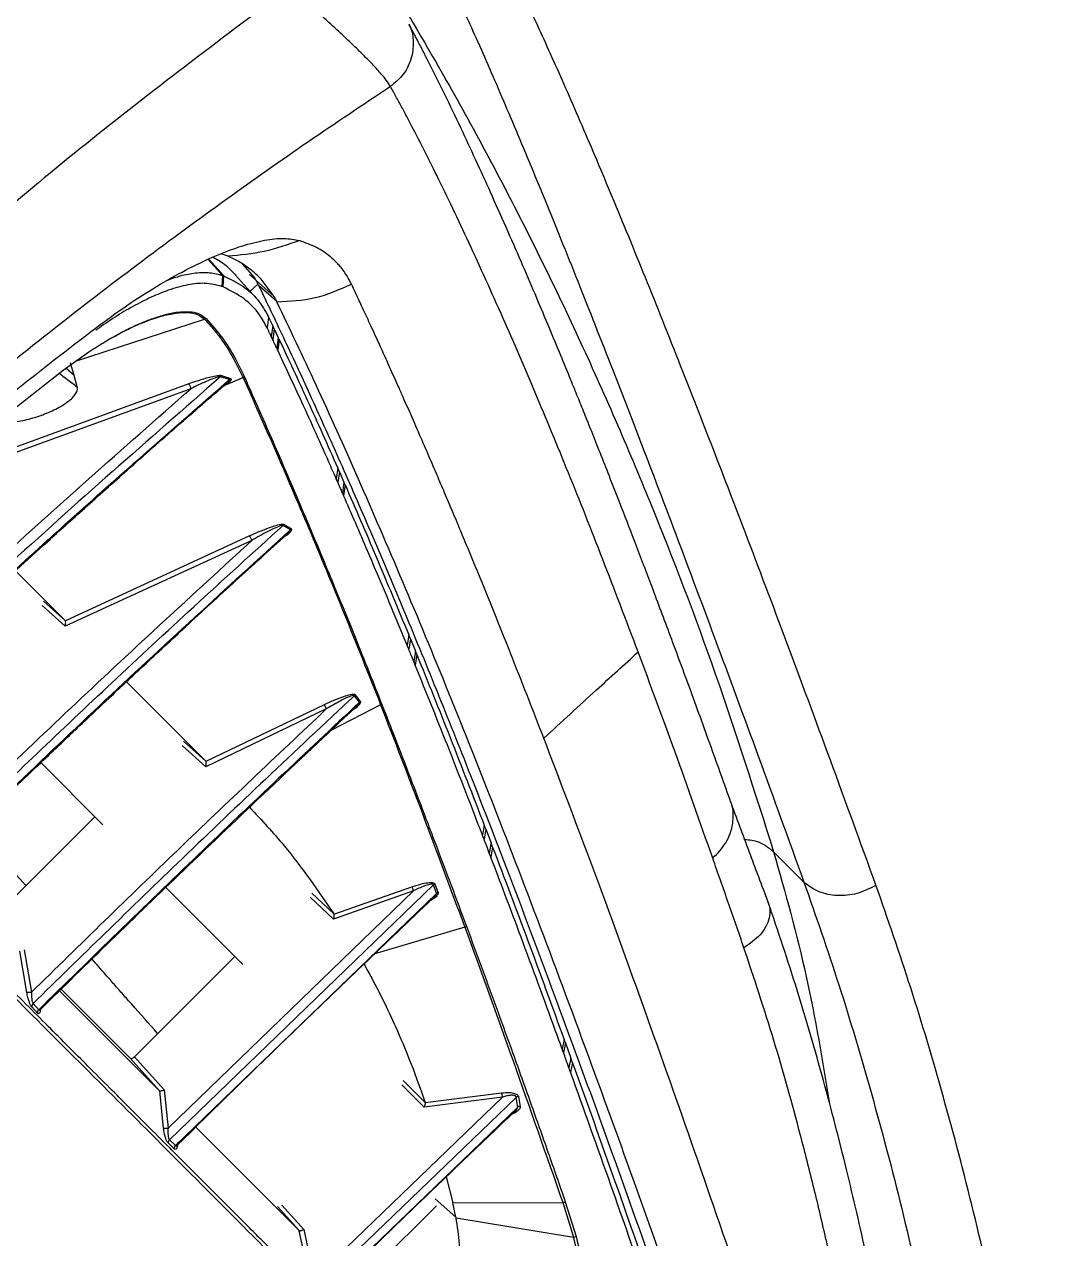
# Model space of a CAD drawing. Extents: x 400 to 501, y 484 to 634.
# Drawn here: x 417.06 to 422.01, y 580.52 to 586.38 of the extents above; entities that cross this region are included whole.
import ezdxf

# ---------------------------------------------------------------- set-up
doc = ezdxf.new("R2010")
doc.units = 0
doc.header["$MEASUREMENT"] = 0
doc.layers.add('DIM', color=3, linetype='Continuous')
doc.layers.add('GEOMETRY', color=3, linetype='Continuous', lineweight=25)

# ---------------------------------------------------------------- blocks, each defined once
blk = doc.blocks.new('2026 GRANDEE')
at = {"layer": 'GEOMETRY', "ltscale": 16}
for p, q in [((-32.4816, -11.5963), (-32.4126, -11.6739)), ((-32.406, -11.6764), (-32.4784, -11.5948)), ((-32.4001, -11.5757), (-32.4208, -11.5698)), ((-32.3157, -11.6192), (-32.2569, -11.6877)), ((-32.4126, -11.6739), (-32.4158, -11.7268)), ((-32.406, -11.6764), (-32.4126, -11.6739)), ((-32.4094, -11.7294), (-32.406, -11.6764)), ((-32.2484, -11.7854), (-32.349, -11.6718)), ((-32.1638, -11.7747), (-32.2829, -11.6691)), ((-32.2569, -11.6877), (-32.2412, -11.7159)), ((-32.1637, -11.7747), (-32.2255, -11.692)), ((-32.4094, -11.7294), (-32.4158, -11.7268)), ((-32.2412, -11.7159), (-32.2797, -11.75)), ((-32.2412, -11.7159), (-32.238, -11.7224)), ((-32.1505, -11.7999), (-32.2381, -11.7223)), ((-33.1209, -12.0876), (-32.4991, -11.885)), ((-32.1901, -11.8744), (-32.1972, -11.9264)), ((-32.1901, -11.8744), (-32.1702, -11.9162)), ((-32.1702, -11.9162), (-32.1773, -11.9683)), ((-32.1627, -11.932), (-32.1702, -11.9162)), ((-32.1627, -11.932), (-32.1698, -11.984)), ((-32.1627, -11.932), (-32.1434, -11.9729)), ((-32.1434, -11.9729), (-32.1505, -12.0249)), ((-32.1389, -11.9825), (-32.146, -12.0346)), ((-32.1389, -11.9825), (-32.1434, -11.9729)), ((-33.1812, -12.1305), (-33.0574, -12.0424)), ((-33.1282, -12.1569), (-33.1683, -12.1213)), ((-33.1282, -12.1569), (-33.1447, -12.0953)), ((-33.4987, -12.3798), (-33.1812, -12.1305)), ((-33.1125, -12.2114), (-33.1282, -12.1569)), ((-32.3784, -12.1763), (-32.4219, -12.1621)), ((-32.3729, -12.172), (-32.4163, -12.1578)), ((-32.4017, -12.2026), (-32.3128, -12.1667)), ((-32.5648, -12.22), (-33.8477, -12.687)), ((-32.5755, -12.1971), (-33.8263, -12.6534)), ((-32.3945, -12.1963), (-32.3753, -12.1837)), ((-31.8564, -12.6032), (-31.8638, -12.6546)), ((-31.8488, -12.6204), (-31.8564, -12.6032)), ((-31.8488, -12.6204), (-31.8562, -12.6718)), ((-31.8488, -12.6204), (-31.8267, -12.6706)), ((-31.8267, -12.6706), (-31.8341, -12.7219)), ((-31.821, -12.6836), (-31.8284, -12.7349)), ((-31.821, -12.6836), (-31.8267, -12.6706)), ((-32.1156, -12.8761), (-32.1203, -12.8798)), ((-32.0847, -12.9008), (-32.1203, -12.8798)), ((-32.0801, -12.8972), (-32.1156, -12.8761)), ((-32.2822, -12.9304), (-33.1699, -13.3392)), ((-32.2708, -12.9516), (-33.1703, -13.3651)), ((-33.1707, -13.3379), (-33.4103, -13.0981)), ((-33.1703, -13.3651), (-33.2818, -13.2652)), ((-33.1707, -13.3379), (-33.275, -13.2445)), ((-33.1707, -13.3379), (-33.1699, -13.3392)), ((-31.5141, -13.4074), (-31.5219, -13.4578)), ((-31.5063, -13.4265), (-31.5141, -13.4074)), ((-31.5063, -13.4265), (-31.5141, -13.4768)), ((-31.5063, -13.4265), (-31.4822, -13.4853)), ((-31.4822, -13.4853), (-31.49, -13.5355)), ((-31.4753, -13.5024), (-31.4831, -13.5526)), ((-31.4753, -13.5024), (-31.4822, -13.4853)), ((-32.4933, -14.0162), (-32.8756, -13.6334)), ((-31.7715, -13.6972), (-31.7765, -13.7006)), ((-31.7515, -13.7318), (-31.7765, -13.7006)), ((-31.7465, -13.7285), (-31.7715, -13.6972)), ((-31.9225, -13.7447), (-32.4923, -14.0178)), ((-31.6499, -13.7443), (-31.8871, -13.8669)), ((-31.9118, -13.7647), (-32.4931, -14.0432)), ((-32.4933, -14.0162), (-32.6001, -13.9202)), ((-32.4931, -14.0432), (-32.6068, -13.9409)), ((-32.9888, -14.323), (-33.2886, -14.0232)), ((-32.4933, -14.0162), (-32.4923, -14.0178)), ((-33.5111, -14.7674), (-33.0277, -14.2841)), ((-33.6151, -14.3365), (-33.36, -14.6162)), ((-31.1502, -14.325), (-31.1586, -14.3738)), ((-31.1429, -14.3441), (-31.1513, -14.3928)), ((-31.1429, -14.3441), (-31.1502, -14.325)), ((-31.1429, -14.3441), (-31.1173, -14.411)), ((-31.1173, -14.411), (-31.1258, -14.4596)), ((-31.1097, -14.431), (-31.1182, -14.4795)), ((-31.1097, -14.431), (-31.1173, -14.411)), ((-29.7548, -14.4531), (-29.6085, -14.5994)), ((-32.3141, -14.9977), (-32.6859, -14.6259)), ((-32.6746, -15.7869), (-31.4912, -14.6422)), ((-31.3953, -14.6129), (-32.6683, -15.8423)), ((-31.4912, -14.6422), (-31.8777, -14.7787)), ((-31.8753, -14.7547), (-31.4994, -14.6224)), ((-31.3807, -14.6544), (-31.3953, -14.6129)), ((-31.3879, -14.6093), (-31.3732, -14.6507)), ((-31.3807, -14.6544), (-32.6395, -15.8704)), ((-31.8777, -14.7787), (-31.9893, -14.6728)), ((-31.8759, -14.7533), (-31.9819, -14.6527)), ((-31.8759, -14.7533), (-31.8753, -14.7547)), ((-31.2443, -14.8163), (-31.6777, -14.9455)), ((-33.356, -15.1316), (-33.3893, -14.9323)), ((-33.3681, -14.9263), (-33.3339, -15.131)), ((-32.8372, -15.4421), (-32.3534, -14.9584)), ((-32.7163, -15.6061), (-33.198, -15.124)), ((-33.1901, -15.1163), (-32.858, -15.4488)), ((-33.3321, -15.2017), (-33.3356, -15.1969)), ((-33.3051, -15.2314), (-33.3321, -15.2017)), ((-33.3256, -15.1853), (-33.2986, -15.2151)), ((-30.7649, -15.3587), (-30.7743, -15.4053)), ((-30.7589, -15.3753), (-30.7683, -15.4219)), ((-30.7589, -15.3753), (-30.7649, -15.3587)), ((-30.7589, -15.3753), (-30.7321, -15.4491)), ((-32.858, -15.4488), (-32.7163, -15.6061)), ((-32.8372, -15.4421), (-32.694, -15.6011)), ((-30.7321, -15.4491), (-30.7416, -15.4956)), ((-30.7244, -15.4706), (-30.7321, -15.4491)), ((-30.7244, -15.4706), (-30.7339, -15.517)), ((-31.4396, -15.6855), (-31.5472, -15.5778)), ((-31.4352, -15.6631), (-31.5411, -15.557)), ((-32.7153, -15.6068), (-32.7163, -15.6061)), ((-32.6965, -15.7867), (-32.7153, -15.6068)), ((-32.694, -15.6011), (-32.6746, -15.7869)), ((-31.9697, -16.5117), (-31.062, -15.6368)), ((-30.9963, -15.6378), (-31.9565, -16.5623)), ((-31.062, -15.6368), (-31.4396, -15.6855)), ((-31.4352, -15.6631), (-31.0663, -15.6163)), ((-30.9885, -15.6852), (-30.9963, -15.6378)), ((-30.9846, -15.634), (-30.9766, -15.6814)), ((-31.9262, -16.5886), (-30.9885, -15.6852)), ((-31.0045, -15.7062), (-30.9968, -15.6996)), ((-32.0429, -16.2806), (-32.5413, -15.7814)), ((-32.6459, -15.8859), (-32.6748, -15.8577)), ((-32.6683, -15.8423), (-32.6395, -15.8704)), ((-31.3336, -16.0218), (-31.3018, -16.1458)), ((-32.1475, -16.1642), (-32.0429, -16.2806)), ((-32.1267, -16.1574), (-32.0209, -16.2751)), ((-31.7678, -16.5444), (-31.3802, -16.1605)), ((-31.3863, -16.1275), (-31.2868, -16.2163)), ((-31.3018, -16.1458), (-30.7718, -16.1453)), ((-31.2868, -16.2163), (-31.3018, -16.1458)), ((-30.7718, -16.1453), (-30.7205, -16.3124)), ((-30.7593, -16.1411), (-30.7077, -16.3085)), ((-31.2864, -16.2185), (-31.2868, -16.2163)), ((-31.2864, -16.2185), (-30.7205, -16.3124)), ((-32.0421, -16.2812), (-32.0429, -16.2806)), ((-31.9917, -16.5132), (-32.0421, -16.2812)), ((-32.0209, -16.2751), (-31.9697, -16.5117))]:
    blk.add_line(p, q, dxfattribs=at)
for centre, radius, start, end in [((-32.5049, -11.8653), 0.0205, 286.41729, 309.54786), ((-33.0597, -12.0423), 0.00233, 264.05581, 359.22211), ((-32.4073, -12.175), 0.0194, 117.44361, 138.53475), ((-32.3639, -12.1893), 0.0195, 117.64051, 138.3526), ((-32.3193, -12.1467), 0.0211, 287.9281, 307.67808), ((-31.6581, -13.7236), 0.0223, 291.71146, 307.69133), ((-31.3815, -14.6312), 0.0229, 106.06624, 126.78808), ((-31.3671, -14.6727), 0.0229, 105.54599, 126.64031), ((-31.25, -14.7938), 0.0232, 284.21217, 306.53701), ((-33.3117, -15.2004), 0.0205, 132.73798, 183.71787), ((-33.2847, -15.2301), 0.0205, 132.77528, 183.40716), ((-31.1371, -15.6418), 0.0752, 3.82432, 19.81055), ((-30.9836, -15.6572), 0.0232, 92.65253, 123.36932), ((-30.9758, -15.7047), 0.0233, 92.20498, 123.33074), ((-32.6538, -15.8574), 0.021, 133.90925, 180.75663), ((-32.6249, -15.8856), 0.021, 133.95208, 180.8694), ((-30.7731, -16.1209), 0.0245, 273.08432, 304.39107), ((-30.721, -16.2874), 0.0249, 271.28178, 302.36773)]:
    blk.add_arc(centre, radius, start, end, dxfattribs=at)
for points, knots in [([(-32.4196, -9.059), (-32.2573, -9.2852), (-31.9328, -9.7374), (-31.4872, -10.4533), (-31.0723, -11.1962), (-30.6911, -11.9679), (-30.3438, -12.768), (-30.0277, -13.5936), (-29.8458, -14.1666), (-29.7548, -14.4531)], [0, 0, 0, 0, 0.142857, 0.285714, 0.428571, 0.571429, 0.714286, 0.857143, 1, 1, 1, 1]), ([(-32.0826, -10.2807), (-32.4042, -10.5222), (-33.044, -11.0026), (-33.956, -11.7803), (-34.8417, -12.5767), (-35.7009, -13.3979), (-36.5348, -14.2323), (-37.3474, -15.0774), (-38.1302, -15.9429), (-38.8881, -16.8398), (-39.3585, -17.4672), (-39.595, -17.7827)], [0, 0, 0, 0, 0.113392, 0.225638, 0.337341, 0.448782, 0.560233, 0.669481, 0.778832, 0.888788, 1, 1, 1, 1]), ([(-31.6026, -10.7629), (-31.6084, -10.7532), (-31.6201, -10.7336), (-31.6544, -10.6926), (-31.7002, -10.6434), (-31.7572, -10.5866), (-31.8236, -10.5231), (-31.8899, -10.4618), (-31.9515, -10.4052), (-32.015, -10.3504), (-32.0577, -10.3063), (-32.0826, -10.2807)], [0, 0, 0, 0, 0.116644, 0.237293, 0.357909, 0.478915, 0.600799, 0.723385, 0.804959, 0.8864, 1, 1, 1, 1]), ([(-31.3163, -10.2517), (-31.2773, -10.336), (-31.1993, -10.5046), (-31.0682, -10.8051), (-30.9263, -11.1417), (-30.7725, -11.5181), (-30.6069, -11.9339), (-30.4295, -12.3891), (-30.2408, -12.8833), (-30.0408, -13.4167), (-29.8308, -13.9854), (-29.6826, -14.3946), (-29.6085, -14.5994)], [0, 0, 0, 0, 0.099743, 0.199501, 0.29929, 0.399122, 0.499015, 0.598986, 0.699055, 0.799237, 0.899545, 1, 1, 1, 1]), ([(-29.2614, -14.6149), (-29.3353, -14.4113), (-29.4829, -14.0045), (-29.6925, -13.4394), (-29.8924, -12.9094), (-30.0814, -12.4184), (-30.2593, -11.9661), (-30.4257, -11.5531), (-30.5807, -11.1789), (-30.7238, -10.8444), (-30.8563, -10.5454), (-30.9353, -10.3776), (-30.9748, -10.2936)], [0, 0, 0, 0, 0.100467, 0.200771, 0.300939, 0.400986, 0.500935, 0.600809, 0.700633, 0.800426, 0.900208, 1, 1, 1, 1]), ([(-31.5133, -10.4626), (-31.5128, -10.4634), (-31.4987, -10.4857), (-31.4905, -10.5406), (-31.4963, -10.6233), (-31.534, -10.7051), (-31.5804, -10.7442), (-31.6026, -10.7629)], [0, 0, 0, 0, 0.008466, 0.237902, 0.475653, 0.749344, 1, 1, 1, 1]), ([(-29.9607, -14.2154), (-29.9921, -14.1273), (-30.0598, -13.9376), (-30.1589, -13.6655), (-30.2562, -13.4022), (-30.3443, -13.1674), (-30.4238, -12.959), (-30.4904, -12.7867), (-30.5455, -12.6456), (-30.5905, -12.5315), (-30.6306, -12.4306), (-30.6663, -12.3418), (-30.6997, -12.2589), (-30.7377, -12.1655), (-30.7836, -12.0537), (-30.8386, -11.9214), (-30.8995, -11.7768), (-30.9659, -11.6216), (-31.0374, -11.4574), (-31.1101, -11.2939), (-31.1832, -11.1331), (-31.2561, -10.9765), (-31.322, -10.8386), (-31.3808, -10.7188), (-31.4185, -10.6441), (-31.4432, -10.5958), (-31.4548, -10.5731), (-31.4665, -10.5506), (-31.4782, -10.5281), (-31.49, -10.5055), (-31.5015, -10.4838), (-31.5091, -10.4695), (-31.5127, -10.4628)], [0, 0, 0, 0, 0.051252, 0.110309, 0.165026, 0.215393, 0.261409, 0.303079, 0.332771, 0.35978, 0.384104, 0.405745, 0.425043, 0.445925, 0.476417, 0.511289, 0.550545, 0.594186, 0.642217, 0.694635, 0.744391, 0.797544, 0.854095, 0.893283, 0.933951, 0.943286, 0.952689, 0.962136, 0.971614, 0.981251, 0.991199, 1, 1, 1, 1]), ([(-31.6026, -10.7629), (-31.7346, -10.851), (-32.0014, -11.0291), (-32.3994, -11.3097), (-32.8003, -11.6038), (-33.2029, -11.9123), (-33.5956, -12.2261), (-34.0451, -12.6002), (-34.5554, -13.0457), (-35.1391, -13.5846), (-35.6554, -14.0878), (-36.0964, -14.5358), (-36.4532, -14.9108), (-36.7926, -15.2802), (-37.1149, -15.6435), (-37.4296, -16.0113), (-37.8042, -16.466), (-38.23, -17.0115), (-38.6902, -17.6387), (-38.9753, -18.0617), (-39.1157, -18.2701)], [0, 0, 0, 0, 0.044709, 0.090349, 0.13691, 0.184379, 0.232745, 0.277954, 0.348418, 0.422679, 0.500679, 0.550525, 0.598903, 0.645795, 0.691185, 0.735062, 0.781563, 0.856423, 0.929252, 1, 1, 1, 1]), ([(-30.4079, -13.4896), (-30.4651, -13.3388), (-30.5795, -13.0373), (-30.7451, -12.6215), (-30.9057, -12.2335), (-31.0662, -11.8621), (-31.2249, -11.5115), (-31.3734, -11.2), (-31.4697, -11.01), (-31.5207, -10.9131), (-31.5347, -10.8869), (-31.5486, -10.861), (-31.5624, -10.8356), (-31.5762, -10.8103), (-31.5895, -10.786), (-31.5984, -10.7703), (-31.6026, -10.7629)], [0, 0, 0, 0, 0.125105, 0.25021, 0.375318, 0.500431, 0.64056, 0.780705, 0.904085, 0.917936, 0.931792, 0.945628, 0.959395, 0.973185, 0.98731, 1, 1, 1, 1]), ([(-33.0015, -11.9104), (-32.9533, -11.8753), (-32.857, -11.8053), (-32.7122, -11.7143), (-32.5718, -11.6366), (-32.4388, -11.5743), (-32.3162, -11.5287), (-32.2071, -11.5013), (-32.1124, -11.4913), (-32.0652, -11.5009), (-32.0414, -11.5057)], [0, 0, 0, 0, 0.12428, 0.248247, 0.372115, 0.496165, 0.620695, 0.746003, 0.872376, 1, 1, 1, 1]), ([(-32.0414, -11.5057), (-32.0977, -11.5255), (-32.2104, -11.565), (-32.3275, -11.5757), (-32.3861, -11.581)], [0, 0, 0, 0, 0.500008, 1, 1, 1, 1]), ([(-31.7909, -11.7154), (-31.7925, -11.7122), (-31.7971, -11.7026), (-31.807, -11.6843), (-31.8218, -11.6606), (-31.839, -11.6375), (-31.8563, -11.6175), (-31.873, -11.6007), (-31.905, -11.5722), (-31.957, -11.5363), (-32.0133, -11.5159), (-32.0414, -11.5057)], [0, 0, 0, 0, 0.030926, 0.093595, 0.184896, 0.282111, 0.356171, 0.428758, 0.499868, 0.750107, 1, 1, 1, 1]), ([(-32.458, -11.5853), (-32.446, -11.5915), (-32.4035, -11.6137), (-32.3715, -11.6481), (-32.3486, -11.6728)], [0, 0, 0, 0, 0.282107, 1, 1, 1, 1]), ([(-32.3861, -11.581), (-32.3887, -11.58), (-32.3933, -11.5781), (-32.398, -11.5764), (-32.4001, -11.5757)], [0, 0, 0, 0, 0.560001, 1, 1, 1, 1]), ([(-32.2255, -11.692), (-32.243, -11.6751), (-32.2762, -11.6433), (-32.3311, -11.6067), (-32.3686, -11.5892), (-32.3861, -11.581)], [0, 0, 0, 0, 0.375796, 0.7094471, 1, 1, 1, 1]), ([(-32.4158, -11.7268), (-32.4419, -11.7198), (-32.487, -11.7076), (-32.5768, -11.7166), (-32.664, -11.7401), (-32.7552, -11.7771), (-32.8418, -11.8209), (-32.9301, -11.8731), (-32.9879, -11.9133), (-33.0168, -11.9334)], [0, 0, 0, 0, 0.218059, 0.37723, 0.536119, 0.657613, 0.779021, 0.889521, 1, 1, 1, 1]), ([(-32.6702, -11.6929), (-32.6522, -11.6868), (-32.605, -11.6707), (-32.5387, -11.6598), (-32.4687, -11.6578), (-32.4319, -11.6684), (-32.4126, -11.6739)], [0, 0, 0, 0, 0.158589, 0.415207, 0.694782, 1, 1, 1, 1]), ([(-32.406, -11.6764), (-32.3743, -11.6917), (-32.3116, -11.7219), (-32.2393, -11.788), (-32.2064, -11.8458), (-32.19, -11.8744)], [0, 0, 0, 0, 0.341507, 0.674545, 1, 1, 1, 1]), ([(-32.1971, -11.9264), (-32.2087, -11.905), (-32.2384, -11.8502), (-32.3059, -11.7808), (-32.3748, -11.7466), (-32.4094, -11.7294)], [0, 0, 0, 0, 0.242733, 0.619617, 1, 1, 1, 1]), ([(-32.238, -11.7223), (-32.1987, -11.8044), (-32.1188, -11.9709), (-31.9904, -12.2486), (-31.8535, -12.553), (-31.7076, -12.8872), (-31.5531, -13.2518), (-31.3925, -13.6422), (-31.2084, -14.1029), (-31.0018, -14.6368), (-30.7711, -15.2526), (-30.5384, -15.8906), (-30.3794, -16.3397), (-30.3006, -16.5624)], [0, 0, 0, 0, 0.073434, 0.149042, 0.226912, 0.307125, 0.389668, 0.474472, 0.55786, 0.670736, 0.782355, 0.892082, 1, 1, 1, 1]), ([(-32.1501, -11.8008), (-32.0879, -11.7979), (-31.9634, -11.7922), (-31.8484, -11.741), (-31.7909, -11.7154)], [0, 0, 0, 0, 0.500002, 1, 1, 1, 1]), ([(-30.8629, -13.9059), (-30.9169, -13.7673), (-31.0245, -13.4908), (-31.1423, -13.1997), (-31.2202, -13.0107), (-31.2516, -12.9352), (-31.2764, -12.876), (-31.2974, -12.8259), (-31.3257, -12.7588), (-31.3595, -12.679), (-31.398, -12.589), (-31.4401, -12.4915), (-31.4872, -12.3833), (-31.5276, -12.2917), (-31.5591, -12.2207), (-31.5801, -12.1738), (-31.5999, -12.1296), (-31.6189, -12.0875), (-31.637, -12.0475), (-31.663, -11.9904), (-31.6952, -11.9201), (-31.7319, -11.841), (-31.7633, -11.774), (-31.7822, -11.7338), (-31.7909, -11.7154)], [0, 0, 0, 0, 0.159638, 0.318415, 0.359826, 0.401157, 0.416576, 0.437532, 0.46746, 0.506317, 0.545815, 0.591526, 0.643402, 0.701391, 0.726608, 0.750159, 0.772861, 0.794715, 0.815726, 0.835897, 0.885812, 0.929774, 0.967826, 1, 1, 1, 1]), ([(-32.1505, -11.7999), (-32.1519, -11.797), (-32.1543, -11.7923), (-32.1577, -11.7857), (-32.1607, -11.7802), (-32.1628, -11.7765), (-32.1638, -11.7747)], [0, 0, 0, 0, 0.34, 0.56, 0.78, 1, 1, 1, 1]), ([(-32.1501, -11.8008), (-32.1502, -11.8006), (-32.1503, -11.8003), (-32.1504, -11.8), (-32.1505, -11.7999)], [0, 0, 0, 0, 0.560074, 1, 1, 1, 1]), ([(-30.217, -16.6369), (-30.2604, -16.5141), (-30.3906, -16.1455), (-30.6021, -15.5593), (-30.8493, -14.8928), (-31.0893, -14.2664), (-31.321, -13.6836), (-31.5445, -13.1442), (-31.7581, -12.65), (-31.9622, -12.1961), (-32.0875, -11.9325), (-32.1501, -11.8008)], [0, 0, 0, 0, 0.059169, 0.177623, 0.296079, 0.414529, 0.53298, 0.649693, 0.766504, 0.883304, 1, 1, 1, 1]), ([(-33.0574, -12.0424), (-33.0316, -12.0258), (-32.9813, -11.9934), (-32.9099, -11.9533), (-32.8362, -11.9163), (-32.766, -11.886), (-32.7222, -11.8727), (-32.7029, -11.8669)], [0, 0, 0, 0, 0.200828, 0.391048, 0.569467, 0.810966, 1, 1, 1, 1]), ([(-32.9497, -11.9766), (-32.9244, -11.9628), (-32.8679, -11.9319), (-32.7859, -11.8955), (-32.7342, -11.8788), (-32.7083, -11.8705)], [0, 0, 0, 0, 0.289519, 0.64466, 1, 1, 1, 1]), ([(-32.7083, -11.8705), (-32.6843, -11.8646), (-32.6362, -11.8529), (-32.578, -11.8513), (-32.5301, -11.8603), (-32.5094, -11.8767), (-32.4991, -11.885)], [0, 0, 0, 0, 0.249797, 0.49977, 0.749858, 1, 1, 1, 1]), ([(-32.7029, -11.8669), (-32.6991, -11.8657), (-32.6719, -11.8567), (-32.628, -11.8496), (-32.5724, -11.8467), (-32.5244, -11.8556), (-32.503, -11.8723), (-32.4918, -11.8811)], [0, 0, 0, 0, 0.036613, 0.259987, 0.490421, 0.734278, 1, 1, 1, 1]), ([(-32.4991, -11.885), (-32.4795, -11.9064), (-32.4565, -11.9315), (-32.4217, -11.9766), (-32.3743, -12.0428), (-32.3382, -12.1155), (-32.3128, -12.1667)], [0, 0, 0, 0, 0.2686017, 0.3147994, 0.5170908, 1, 1, 1, 1]), ([(-32.4918, -11.8811), (-32.4665, -11.9097), (-32.418, -11.9646), (-32.3566, -12.0591), (-32.3231, -12.1286), (-32.3064, -12.1634)], [0, 0, 0, 0, 0.352702, 0.676087, 1, 1, 1, 1]), ([(-33.7689, -12.5262), (-33.644, -12.4208), (-33.3926, -12.2088), (-33.1324, -12.0102), (-33.0015, -11.9104)], [0, 0, 0, 0, 0.497118, 1, 1, 1, 1]), ([(-33.0168, -11.9334), (-33.0174, -11.9339), (-33.0187, -11.9348), (-33.0208, -11.9364), (-33.0224, -11.9375), (-33.0234, -11.9382)], [0, 0, 0, 0, 0.280663, 0.561327, 1, 1, 1, 1]), ([(-32.1773, -11.9683), (-32.1799, -11.9627), (-32.1846, -11.9529), (-32.1912, -11.939), (-32.1952, -11.9306), (-32.1972, -11.9264)], [0, 0, 0, 0, 0.397879, 0.698939, 1, 1, 1, 1]), ([(-32.1698, -11.984), (-32.1708, -11.982), (-32.1733, -11.9768), (-32.1757, -11.9715), (-32.1773, -11.9683)], [0, 0, 0, 0, 0.379016, 1, 1, 1, 1]), ([(-32.1505, -12.0249), (-32.1532, -12.0192), (-32.1597, -12.0055), (-32.1661, -11.9919), (-32.1698, -11.984)], [0, 0, 0, 0, 0.414715, 1, 1, 1, 1]), ([(-32.1389, -11.9825), (-32.0938, -12.0791), (-32.003, -12.2735), (-31.9055, -12.4928), (-31.8564, -12.6032)], [0, 0, 0, 0, 0.496775, 1, 1, 1, 1]), ([(-32.146, -12.0346), (-32.1467, -12.033), (-32.1482, -12.0297), (-32.1498, -12.0265), (-32.1505, -12.0249)], [0, 0, 0, 0, 0.5, 1, 1, 1, 1]), ([(-31.8638, -12.6546), (-31.8757, -12.6276), (-31.9352, -12.493), (-32.0309, -12.2811), (-32.1104, -12.1107), (-32.146, -12.0346)], [0, 0, 0, 0, 0.121464, 0.607373, 1, 1, 1, 1]), ([(-32.4219, -12.1621), (-32.7711, -12.4678), (-33.4697, -13.0792), (-34.1409, -13.7212), (-34.4765, -14.0422)], [0, 0, 0, 0, 0.500027, 1, 1, 1, 1]), ([(-34.4512, -14.0724), (-34.2257, -13.8564), (-33.7748, -13.4243), (-33.0845, -12.7911), (-32.6138, -12.3812), (-32.3784, -12.1763)], [0, 0, 0, 0, 0.333307, 0.666645, 1, 1, 1, 1]), ([(-33.1995, -12.1448), (-33.1916, -12.1512), (-33.1627, -12.1745), (-33.1336, -12.1958), (-33.1125, -12.2114)], [0, 0, 0, 0, 0.27138, 1, 1, 1, 1]), ([(-33.1812, -12.1305), (-33.1811, -12.1309), (-33.181, -12.1318), (-33.1815, -12.132), (-33.1822, -12.1315), (-33.1824, -12.1314)], [0, 0, 0, 0, 0.416766, 0.847694, 1, 1, 1, 1]), ([(-32.5241, -12.1799), (-32.5283, -12.1811), (-32.5459, -12.186), (-32.5627, -12.1923), (-32.5755, -12.1971)], [0, 0, 0, 0, 0.244168, 1, 1, 1, 1]), ([(-32.4219, -12.1621), (-32.4228, -12.1621), (-32.4247, -12.1621), (-32.4297, -12.163), (-32.4395, -12.1655), (-32.4608, -12.1728), (-32.5045, -12.19), (-32.5406, -12.208), (-32.5648, -12.22)], [0, 0, 0, 0, 0.025396, 0.052602, 0.110525, 0.232984, 0.486334, 1, 1, 1, 1]), ([(-32.4163, -12.1578), (-32.4173, -12.1575), (-32.4197, -12.1569), (-32.4265, -12.1568), (-32.4425, -12.1583), (-32.4764, -12.1651), (-32.5056, -12.1742), (-32.5241, -12.1799)], [0, 0, 0, 0, 0.046464, 0.10432, 0.22023, 0.50572, 1, 1, 1, 1]), ([(-32.3905, -12.1924), (-32.3897, -12.1918), (-32.3846, -12.1884), (-32.3811, -12.1847), (-32.3783, -12.1818)], [0, 0, 0, 0, 0.174552, 1, 1, 1, 1]), ([(-32.3783, -12.1818), (-32.3778, -12.1811), (-32.3768, -12.1798), (-32.3762, -12.1781), (-32.3766, -12.1768), (-32.3778, -12.1765), (-32.3784, -12.1763)], [0, 0, 0, 0, 0.26891, 0.521985, 0.761428, 1, 1, 1, 1]), ([(-32.3753, -12.1837), (-32.3738, -12.1822), (-32.3716, -12.18), (-32.3698, -12.1769), (-32.3695, -12.1747), (-32.3706, -12.173), (-32.3721, -12.1723), (-32.3729, -12.172)], [0, 0, 0, 0, 0.30946, 0.469622, 0.698631, 0.847488, 1, 1, 1, 1]), ([(-32.3128, -12.1667), (-32.2621, -12.2805), (-32.1608, -12.5082), (-31.9969, -12.8907), (-31.8264, -13.2991), (-31.7087, -13.5959), (-31.6499, -13.7443)], [0, 0, 0, 0, 0.249996, 0.499995, 0.749996, 1, 1, 1, 1]), ([(-32.3064, -12.1634), (-32.266, -12.2544), (-32.1865, -12.4339), (-32.0887, -12.6606), (-32.0196, -12.8231), (-31.9799, -12.9172), (-31.9409, -13.0103), (-31.9053, -13.0958), (-31.8659, -13.1911), (-31.8219, -13.2982), (-31.7732, -13.418), (-31.728, -13.5304), (-31.6861, -13.6355), (-31.6584, -13.706), (-31.6445, -13.7413)], [0, 0, 0, 0, 0.200875, 0.396231, 0.456503, 0.516239, 0.57544, 0.630724, 0.673355, 0.748347, 0.821887, 0.882771, 0.941398, 1, 1, 1, 1]), ([(-34.4985, -13.9956), (-34.1822, -13.693), (-33.5497, -13.0877), (-32.8931, -12.5092), (-32.5648, -12.22)], [0, 0, 0, 0, 0.49994, 1, 1, 1, 1]), ([(-34.4463, -14.0742), (-34.3868, -14.0166), (-34.2698, -13.9037), (-34.1014, -13.7429), (-33.9484, -13.5981), (-33.8158, -13.4734), (-33.7037, -13.3688), (-33.6089, -13.2809), (-33.5118, -13.1912), (-33.3958, -13.0846), (-33.2473, -12.9493), (-33.069, -12.7884), (-32.8605, -12.6025), (-32.6314, -12.4006), (-32.4707, -12.262), (-32.3903, -12.1927)], [0, 0, 0, 0, 0.089082, 0.174946, 0.250519, 0.315802, 0.370793, 0.415494, 0.454961, 0.512986, 0.585077, 0.671235, 0.771461, 0.885753, 1, 1, 1, 1]), ([(-33.4957, -12.3823), (-33.4782, -12.3831), (-33.4387, -12.3849), (-33.3651, -12.3725), (-33.287, -12.3501), (-33.214, -12.319), (-33.154, -12.2825), (-33.1226, -12.2508), (-33.1108, -12.2269), (-33.1119, -12.2165), (-33.1125, -12.2114)], [0, 0, 0, 0, 0.111085, 0.251299, 0.395713, 0.544261, 0.695267, 0.848164, 0.924321, 1, 1, 1, 1]), ([(-32.5755, -12.1971), (-32.575, -12.1975), (-32.5742, -12.1985), (-32.5724, -12.2013), (-32.57, -12.2059), (-32.5677, -12.2114), (-32.5659, -12.2162), (-32.5651, -12.2187), (-32.5648, -12.22)], [0, 0, 0, 0, 0.136704, 0.266943, 0.500002, 0.733059, 0.863297, 1, 1, 1, 1]), ([(-31.8562, -12.6718), (-31.8571, -12.6696), (-31.8597, -12.6638), (-31.8622, -12.6581), (-31.8638, -12.6546)], [0, 0, 0, 0, 0.390615, 1, 1, 1, 1]), ([(-31.8341, -12.7219), (-31.8371, -12.7151), (-31.8445, -12.6983), (-31.8518, -12.6817), (-31.8562, -12.6718)], [0, 0, 0, 0, 0.407461, 1, 1, 1, 1]), ([(-31.821, -12.6836), (-31.7715, -12.7976), (-31.6715, -13.0276), (-31.5669, -13.2801), (-31.5141, -13.4074)], [0, 0, 0, 0, 0.495566, 1, 1, 1, 1]), ([(-31.8284, -12.7349), (-31.8293, -12.733), (-31.8312, -12.7287), (-31.8331, -12.7243), (-31.8341, -12.7219)], [0, 0, 0, 0, 0.439003, 1, 1, 1, 1]), ([(-31.5219, -13.4578), (-31.5347, -13.4267), (-31.5988, -13.2712), (-31.7021, -13.0255), (-31.7896, -12.8241), (-31.8284, -12.7349)], [0, 0, 0, 0, 0.122208, 0.611082, 1, 1, 1, 1]), ([(-33.9326, -14.5829), (-33.8341, -14.4869), (-33.6268, -14.2853), (-33.2982, -13.9704), (-32.9366, -13.6288), (-32.5412, -13.2612), (-32.2641, -13.0101), (-32.1203, -12.8798)], [0, 0, 0, 0, 0.165885, 0.348821, 0.548819, 0.765883, 1, 1, 1, 1]), ([(-32.1156, -12.8761), (-32.1167, -12.8757), (-32.1191, -12.8748), (-32.1269, -12.8748), (-32.145, -12.8777), (-32.199, -12.8937), (-32.2462, -12.9145), (-32.2822, -12.9304)], [0, 0, 0, 0, 0.032067, 0.075182, 0.158067, 0.359041, 1, 1, 1, 1]), ([(-32.1203, -12.8798), (-32.1207, -12.8797), (-32.1215, -12.8795), (-32.1237, -12.8795), (-32.1343, -12.8814), (-32.1591, -12.8919), (-32.2075, -12.9147), (-32.2454, -12.9368), (-32.2708, -12.9516)], [0, 0, 0, 0, 0.012072, 0.024808, 0.051838, 0.232455, 0.48621, 1, 1, 1, 1]), ([(-32.0847, -12.9008), (-32.3927, -13.1815), (-33.0086, -13.743), (-33.6074, -14.3231), (-33.9068, -14.6131)], [0, 0, 0, 0, 0.500025, 1, 1, 1, 1]), ([(-33.9005, -14.6135), (-33.8482, -14.5625), (-33.7451, -14.462), (-33.5967, -14.3185), (-33.4616, -14.1885), (-33.3446, -14.0766), (-33.2459, -13.9825), (-33.1625, -13.9034), (-33.0691, -13.815), (-32.9473, -13.7004), (-32.7815, -13.5452), (-32.5782, -13.3566), (-32.3484, -13.1454), (-32.1854, -12.9981), (-32.1034, -12.924)], [0, 0, 0, 0, 0.088769, 0.175088, 0.251061, 0.316688, 0.371969, 0.416905, 0.456579, 0.528272, 0.620329, 0.732749, 0.865532, 1, 1, 1, 1]), ([(-32.2822, -12.9304), (-32.2814, -12.9315), (-32.2798, -12.9336), (-32.2768, -12.9389), (-32.2737, -12.945), (-32.2718, -12.9493), (-32.2708, -12.9516)], [0, 0, 0, 0, 0.265123, 0.500012, 0.734887, 1, 1, 1, 1]), ([(-32.1124, -12.9321), (-32.1086, -12.9299), (-32.096, -12.9225), (-32.0854, -12.9125), (-32.0796, -12.9047), (-32.0783, -12.9016), (-32.0779, -12.899), (-32.0794, -12.8977), (-32.0801, -12.8972)], [0, 0, 0, 0, 0.199966, 0.658834, 0.765352, 0.826185, 0.920329, 1, 1, 1, 1]), ([(-32.1036, -12.9238), (-32.1028, -12.9232), (-32.097, -12.9187), (-32.0902, -12.9122), (-32.0845, -12.9053), (-32.0836, -12.9024), (-32.0839, -12.9013), (-32.0845, -12.9009), (-32.0847, -12.9008)], [0, 0, 0, 0, 0.080208, 0.57386, 0.801315, 0.903797, 0.952237, 1, 1, 1, 1]), ([(-32.0801, -12.8972), (-32.0809, -12.8977), (-32.0825, -12.8987), (-32.084, -12.9001), (-32.0847, -12.9008)], [0, 0, 0, 0, 0.491159, 1, 1, 1, 1]), ([(-33.9479, -14.5326), (-33.672, -14.2652), (-33.1201, -13.7305), (-32.5539, -13.2113), (-32.2708, -12.9516)], [0, 0, 0, 0, 0.4999477, 1, 1, 1, 1]), ([(-33.1703, -13.3651), (-33.1698, -13.362), (-33.1689, -13.3567), (-33.1685, -13.349), (-33.1687, -13.3428), (-33.1695, -13.3403), (-33.1699, -13.3392)], [0, 0, 0, 0, 0.308037, 0.533684, 0.781319, 1, 1, 1, 1]), ([(-31.5141, -13.4768), (-31.5151, -13.4743), (-31.5177, -13.4679), (-31.5203, -13.4616), (-31.5219, -13.4577)], [0, 0, 0, 0, 0.396342, 1, 1, 1, 1]), ([(-31.49, -13.5355), (-31.4945, -13.5245), (-31.5026, -13.5049), (-31.5106, -13.4854), (-31.5141, -13.4768)], [0, 0, 0, 0, 0.560161, 1, 1, 1, 1]), ([(-31.4753, -13.5024), (-31.422, -13.634), (-31.3154, -13.8977), (-31.2053, -14.1825), (-31.1502, -14.325)], [0, 0, 0, 0, 0.499515, 1, 1, 1, 1]), ([(-30.863, -13.9059), (-30.7783, -13.8279), (-30.6271, -13.6886), (-30.4749, -13.5504), (-30.4079, -13.4896)], [0, 0, 0, 0, 0.56, 1, 1, 1, 1]), ([(-30.0484, -14.4847), (-30.1094, -14.3118), (-30.2314, -13.9659), (-30.3491, -13.6484), (-30.4079, -13.4896)], [0, 0, 0, 0, 0.499921, 1, 1, 1, 1]), ([(-31.4831, -13.5526), (-31.4841, -13.5502), (-31.4864, -13.5445), (-31.4887, -13.5388), (-31.49, -13.5355)], [0, 0, 0, 0, 0.415452, 1, 1, 1, 1]), ([(-31.1586, -14.3738), (-31.1721, -14.3389), (-31.2391, -14.1645), (-31.348, -13.8864), (-31.4415, -13.6555), (-31.4831, -13.5526)], [0, 0, 0, 0, 0.121707, 0.608576, 1, 1, 1, 1]), ([(-31.7765, -13.7006), (-31.9192, -13.8343), (-32.1966, -14.0941), (-32.5966, -14.4763), (-32.9704, -14.8373), (-33.2099, -15.072), (-33.3256, -15.1853)], [0, 0, 0, 0, 0.273502, 0.531332, 0.773494, 1, 1, 1, 1]), ([(-31.7715, -13.6972), (-31.7722, -13.6966), (-31.7737, -13.6953), (-31.7768, -13.6948), (-31.7795, -13.6946), (-31.7831, -13.6945), (-31.7965, -13.6959), (-31.8452, -13.7094), (-31.8889, -13.7294), (-31.9225, -13.7447)], [0, 0, 0, 0, 0.031082, 0.06899, 0.077215, 0.093111, 0.147152, 0.345395, 1, 1, 1, 1]), ([(-31.7765, -13.7006), (-31.7767, -13.7004), (-31.7771, -13.6999), (-31.7787, -13.6995), (-31.7826, -13.6996), (-31.804, -13.7053), (-31.8493, -13.7277), (-31.8889, -13.7511), (-31.9118, -13.7647)], [0, 0, 0, 0, 0.011879, 0.024081, 0.049938, 0.106745, 0.482651, 1, 1, 1, 1]), ([(-31.7515, -13.7318), (-32.0118, -13.9765), (-32.5323, -14.4658), (-33.0432, -14.9653), (-33.2986, -15.2151)], [0, 0, 0, 0, 0.500017, 1, 1, 1, 1]), ([(-33.2951, -15.2185), (-33.0644, -14.9926), (-32.5619, -14.5009), (-32.0498, -14.0193), (-31.773, -13.7588)], [0, 0, 0, 0, 0.459243, 1, 1, 1, 1]), ([(-31.9225, -13.7447), (-31.9217, -13.7459), (-31.9203, -13.7479), (-31.9175, -13.7529), (-31.9146, -13.7586), (-31.9127, -13.7626), (-31.9118, -13.7647)], [0, 0, 0, 0, 0.264064, 0.500004, 0.735939, 1, 1, 1, 1]), ([(-31.783, -13.7683), (-31.7781, -13.7652), (-31.7648, -13.757), (-31.7528, -13.745), (-31.7463, -13.7354), (-31.7452, -13.731), (-31.7461, -13.7292), (-31.7465, -13.7285)], [0, 0, 0, 0, 0.248255, 0.673654, 0.832421, 0.927669, 1, 1, 1, 1]), ([(-31.7734, -13.7584), (-31.7718, -13.7571), (-31.7655, -13.752), (-31.7583, -13.7446), (-31.7527, -13.7375), (-31.7512, -13.7342), (-31.7511, -13.7327), (-31.7514, -13.7321), (-31.7515, -13.7318)], [0, 0, 0, 0, 0.144638, 0.598984, 0.811785, 0.909667, 0.955729, 1, 1, 1, 1]), ([(-31.7465, -13.7285), (-31.7473, -13.7289), (-31.7491, -13.7299), (-31.7507, -13.7312), (-31.7515, -13.7318)], [0, 0, 0, 0, 0.491139, 1, 1, 1, 1]), ([(-31.6499, -13.7443), (-31.5838, -13.915), (-31.4518, -14.2563), (-31.3135, -14.6296), (-31.2443, -14.8163)], [0, 0, 0, 0, 0.500001, 1, 1, 1, 1]), ([(-31.6445, -13.7413), (-31.6286, -13.7817), (-31.5968, -13.8631), (-31.5493, -13.9857), (-31.5042, -14.103), (-31.4617, -14.214), (-31.4229, -14.3159), (-31.3726, -14.4487), (-31.3111, -14.6115), (-31.2609, -14.7463), (-31.2362, -14.8125)], [0, 0, 0, 0, 0.1201, 0.241391, 0.35664, 0.456541, 0.555683, 0.641741, 0.824069, 1, 1, 1, 1]), ([(-33.3339, -15.131), (-33.0989, -14.9012), (-32.6288, -14.4416), (-32.1508, -13.9903), (-31.9118, -13.7647)], [0, 0, 0, 0, 0.499964, 1, 1, 1, 1]), ([(-29.9231, -16.5145), (-30.0045, -16.2776), (-30.168, -15.8018), (-30.4052, -15.1337), (-30.6382, -14.4949), (-30.788, -14.1023), (-30.8629, -13.9059)], [0, 0, 0, 0, 0.247343, 0.496757, 0.748239, 1, 1, 1, 1]), ([(-32.4931, -14.0432), (-32.4926, -14.0404), (-32.4918, -14.0352), (-32.4914, -14.0277), (-32.4914, -14.0215), (-32.492, -14.019), (-32.4923, -14.0178)], [0, 0, 0, 0, 0.2796424, 0.5404815, 0.7804452, 1, 1, 1, 1]), ([(-31.5483, -17.0026), (-31.5846, -16.9662), (-31.6501, -16.9005), (-31.7368, -16.8136), (-31.8026, -16.7477), (-31.8478, -16.7024), (-31.8746, -16.6755), (-31.8996, -16.6504), (-31.9295, -16.6205), (-31.969, -16.581), (-32.0082, -16.5417), (-32.0528, -16.4971), (-32.0993, -16.4505), (-32.1508, -16.3989), (-32.205, -16.3447), (-32.2668, -16.2827), (-32.3323, -16.2171), (-32.4085, -16.1407), (-32.4918, -16.0573), (-32.5814, -15.9677), (-32.6762, -15.8727), (-32.7711, -15.7778), (-32.8672, -15.6816), (-32.9621, -15.5865), (-33.0575, -15.491), (-33.1566, -15.3918), (-33.2562, -15.2921), (-33.3624, -15.1858), (-33.4713, -15.0768), (-33.5809, -14.9671), (-33.6883, -14.8596), (-33.7933, -14.7547), (-33.9589, -14.5892), (-34.1842, -14.3641), (-34.3606, -14.1881), (-34.4504, -14.0984)], [0, 0, 0, 0, 0.031102, 0.056282, 0.075541, 0.088878, 0.096293, 0.099337, 0.111164, 0.122963, 0.134733, 0.146474, 0.1633, 0.177064, 0.193684, 0.213162, 0.234458, 0.254875, 0.284974, 0.313681, 0.340995, 0.377161, 0.406953, 0.436616, 0.472631, 0.504105, 0.538698, 0.576408, 0.616164, 0.655115, 0.695362, 0.734534, 0.772763, 0.884269, 1, 1, 1, 1]), ([(-31.5547, -17.0216), (-31.6987, -16.8768), (-31.9868, -16.587), (-32.3921, -16.1795), (-32.7802, -15.7902), (-33.1505, -15.4201), (-33.5053, -15.0663), (-33.8434, -14.7295), (-34.1639, -14.4106), (-34.3579, -14.2175), (-34.4549, -14.121)], [0, 0, 0, 0, 0.1249923, 0.2499907, 0.3749939, 0.5000006, 0.6250093, 0.7500135, 0.8750108, 1, 1, 1, 1]), ([(-30.0476, -14.4841), (-30.0251, -14.4608), (-29.9904, -14.425), (-29.9629, -14.3656), (-29.95, -14.3172), (-29.9496, -14.2689), (-29.9518, -14.2337), (-29.9607, -14.2178), (-29.9617, -14.2159)], [0, 0, 0, 0, 0.308022, 0.473581, 0.642586, 0.81158, 0.977107, 1, 1, 1, 1]), ([(-29.7807, -14.6966), (-29.8115, -14.615), (-29.8732, -14.4515), (-29.9323, -14.2918), (-29.9618, -14.2119)], [0, 0, 0, 0, 0.498996, 1, 1, 1, 1]), ([(-32.281, -14.2402), (-32.2246, -14.3004), (-32.0763, -14.4589), (-31.9525, -14.6407), (-31.8759, -14.7533)], [0, 0, 0, 0, 0.380431, 1, 1, 1, 1]), ([(-23.4915, -14.3133), (-23.8182, -14.5641), (-24.4717, -15.0658), (-25.4324, -15.8555), (-26.3798, -16.6672), (-27.3134, -17.5004), (-28.2341, -18.3521), (-29.1432, -19.219), (-29.7384, -19.8091), (-30.036, -20.1041)], [0, 0, 0, 0, 0.142772, 0.285561, 0.428347, 0.571177, 0.714073, 0.857024, 1, 1, 1, 1]), ([(-31.1513, -14.3928), (-31.1524, -14.3902), (-31.1548, -14.3838), (-31.1572, -14.3775), (-31.1586, -14.3738)], [0, 0, 0, 0, 0.414325, 1, 1, 1, 1]), ([(-31.1258, -14.4596), (-31.1306, -14.4471), (-31.1391, -14.4248), (-31.1476, -14.4026), (-31.1513, -14.3928)], [0, 0, 0, 0, 0.559856, 1, 1, 1, 1]), ([(-29.8946, -14.3929), (-29.8716, -14.3956), (-29.8167, -14.4022), (-29.7775, -14.4344), (-29.7548, -14.4531)], [0, 0, 0, 0, 0.419684, 1, 1, 1, 1]), ([(-31.1182, -14.4795), (-31.1192, -14.4768), (-31.1218, -14.4702), (-31.1243, -14.4635), (-31.1258, -14.4596)], [0, 0, 0, 0, 0.408361, 1, 1, 1, 1]), ([(-31.1097, -14.431), (-31.0533, -14.5799), (-30.9401, -14.8786), (-30.8234, -15.1984), (-30.7649, -15.3587)], [0, 0, 0, 0, 0.498611, 1, 1, 1, 1]), ([(-29.7548, -14.4531), (-29.6988, -14.6514), (-29.5885, -15.0421), (-29.5193, -15.4627), (-29.4852, -15.6699)], [0, 0, 0, 0, 0.507536, 1, 1, 1, 1]), ([(-30.7743, -15.4053), (-30.7884, -15.3665), (-30.8588, -15.1728), (-30.9741, -14.8598), (-31.0734, -14.5979), (-31.1182, -14.4795)], [0, 0, 0, 0, 0.120537, 0.602729, 1, 1, 1, 1]), ([(-29.8979, -14.9162), (-29.9231, -14.8431), (-29.9737, -14.6971), (-30.0235, -14.5555), (-30.0484, -14.4847)], [0, 0, 0, 0, 0.50007, 1, 1, 1, 1]), ([(-31.4994, -14.6224), (-31.4851, -14.6176), (-31.4598, -14.6093), (-31.4288, -14.6031), (-31.4095, -14.6017), (-31.3987, -14.6023), (-31.3922, -14.6044), (-31.389, -14.607), (-31.3883, -14.6085), (-31.3879, -14.6093)], [0, 0, 0, 0, 0.361183, 0.637594, 0.749062, 0.842504, 0.92392, 0.961841, 1, 1, 1, 1]), ([(-31.4912, -14.6422), (-31.4919, -14.6402), (-31.4932, -14.6363), (-31.4954, -14.6307), (-31.4975, -14.6258), (-31.4987, -14.6235), (-31.4994, -14.6224)], [0, 0, 0, 0, 0.262302, 0.497575, 0.735622, 1, 1, 1, 1]), ([(-31.3953, -14.6129), (-31.3954, -14.6124), (-31.3957, -14.6114), (-31.3969, -14.6104), (-31.3988, -14.6097), (-31.4036, -14.609), (-31.4173, -14.6111), (-31.4484, -14.6211), (-31.4739, -14.6337), (-31.4912, -14.6422)], [0, 0, 0, 0, 0.02509, 0.050081, 0.07577, 0.102555, 0.218807, 0.472548, 1, 1, 1, 1]), ([(-29.6085, -14.5994), (-29.5861, -14.6163), (-29.5413, -14.6499), (-29.4487, -14.6673), (-29.3501, -14.6585), (-29.291, -14.6294), (-29.2614, -14.6149)], [0, 0, 0, 0, 0.25, 0.5, 0.75, 1, 1, 1, 1]), ([(-29.6085, -14.5994), (-29.5518, -14.7623), (-29.4381, -15.0887), (-29.2816, -15.6163), (-29.1344, -16.1692), (-29.0465, -16.5606), (-29.0025, -16.7566)], [0, 0, 0, 0, 0.248962, 0.498654, 0.749013, 1, 1, 1, 1]), ([(-28.6568, -16.7744), (-28.7005, -16.5781), (-28.7879, -16.1862), (-28.9345, -15.6327), (-29.0909, -15.1045), (-29.2046, -14.7779), (-29.2614, -14.6149)], [0, 0, 0, 0, 0.251052, 0.5014274, 0.7510954, 1, 1, 1, 1]), ([(-32.6346, -15.8724), (-32.4468, -15.6883), (-32.0386, -15.2879), (-31.6247, -14.8936), (-31.4012, -14.6806)], [0, 0, 0, 0, 0.46, 1, 1, 1, 1]), ([(-31.3732, -14.6507), (-31.373, -14.6524), (-31.3726, -14.6563), (-31.3781, -14.6655), (-31.389, -14.6774), (-31.4031, -14.6851), (-31.41, -14.6888)], [0, 0, 0, 0, 0.135015, 0.294161, 0.656802, 1, 1, 1, 1]), ([(-31.4022, -14.6795), (-31.3955, -14.6742), (-31.3871, -14.6675), (-31.3813, -14.6585), (-31.3809, -14.6557), (-31.3807, -14.6544)], [0, 0, 0, 0, 0.668997, 0.841758, 1, 1, 1, 1]), ([(-29.7817, -14.6968), (-29.7783, -14.7076), (-29.7707, -14.7317), (-29.7739, -14.7726), (-29.7902, -14.8151), (-29.8275, -14.8676), (-29.8698, -14.8968), (-29.8979, -14.9162)], [0, 0, 0, 0, 0.1394112, 0.3119298, 0.4844557, 0.6572346, 1, 1, 1, 1]), ([(-29.2226, -16.8135), (-29.2501, -16.6767), (-29.3068, -16.3943), (-29.4043, -15.9746), (-29.5155, -15.5453), (-29.6404, -15.1133), (-29.7336, -14.8371), (-29.7807, -14.6973)], [0, 0, 0, 0, 0.178476, 0.368357, 0.569605, 0.782171, 1, 1, 1, 1]), ([(-31.8753, -14.7547), (-31.8751, -14.7558), (-31.8748, -14.7583), (-31.8751, -14.7641), (-31.876, -14.7712), (-31.8771, -14.7761), (-31.8777, -14.7787)], [0, 0, 0, 0, 0.208753, 0.461631, 0.721587, 1, 1, 1, 1]), ([(-31.2443, -14.8163), (-31.1673, -15.028), (-31.0133, -15.4513), (-30.8523, -15.914), (-30.7718, -16.1453)], [0, 0, 0, 0, 0.499999, 1, 1, 1, 1]), ([(-31.2362, -14.8125), (-31.2109, -14.8808), (-31.1609, -15.0157), (-31.086, -15.2208), (-31.0083, -15.4358), (-30.9276, -15.6621), (-30.8435, -15.9), (-30.7872, -16.0612), (-30.7593, -16.1411)], [0, 0, 0, 0, 0.163056, 0.322155, 0.477291, 0.654545, 0.828776, 1, 1, 1, 1]), ([(-29.3633, -16.9914), (-29.3661, -16.9768), (-29.3709, -16.9509), (-29.3779, -16.9141), (-29.3843, -16.8807), (-29.3908, -16.8472), (-29.3974, -16.8137), (-29.4124, -16.7381), (-29.4452, -16.5772), (-29.4965, -16.3428), (-29.5595, -16.0763), (-29.6428, -15.7487), (-29.7527, -15.3542), (-29.849, -15.0637), (-29.8978, -14.9162)], [0, 0, 0, 0, 0.019286, 0.033982, 0.048738, 0.063552, 0.078425, 0.093356, 0.164535, 0.294855, 0.414665, 0.538212, 0.765574, 1, 1, 1, 1]), ([(-32.7254, -15.3303), (-32.7669, -15.2833), (-32.8153, -15.2285), (-32.8706, -15.1656), (-32.8914, -15.142), (-32.9124, -15.1181), (-32.9335, -15.0941), (-32.9549, -15.0698), (-32.9909, -15.0289), (-33.0197, -14.9962), (-33.0414, -14.9717)], [0, 0, 0, 0, 0.393607, 0.45881, 0.524607, 0.590994, 0.657965, 0.725514, 0.793634, 1, 1, 1, 1]), ([(-31.7298, -14.9954), (-31.7174, -15.0177), (-31.6838, -15.0779), (-31.6297, -15.1849), (-31.5657, -15.3229), (-31.4986, -15.4833), (-31.4571, -15.601), (-31.4352, -15.6631)], [0, 0, 0, 0, 0.1076808, 0.2898311, 0.4992679, 0.7359909, 1, 1, 1, 1]), ([(-33.3339, -15.131), (-33.3364, -15.1314), (-33.3411, -15.1322), (-33.3476, -15.1327), (-33.353, -15.1326), (-33.355, -15.1319), (-33.356, -15.1316)], [0, 0, 0, 0, 0.265116, 0.5, 0.734884, 1, 1, 1, 1]), ([(-33.3479, -15.1662), (-33.3489, -15.163), (-33.3524, -15.1519), (-33.3545, -15.14), (-33.356, -15.1316)], [0, 0, 0, 0, 0.293919, 1, 1, 1, 1]), ([(-33.3356, -15.1969), (-33.3368, -15.1948), (-33.3401, -15.1889), (-33.3445, -15.1782), (-33.347, -15.1694), (-33.3479, -15.1662)], [0, 0, 0, 0, 0.274616, 0.743712, 1, 1, 1, 1]), ([(-33.3339, -15.131), (-33.334, -15.1364), (-33.3343, -15.1471), (-33.3328, -15.163), (-33.3304, -15.1747), (-33.3278, -15.182), (-33.3263, -15.1843), (-33.3256, -15.1853)], [0, 0, 0, 0, 0.2609138, 0.5188891, 0.767329, 0.8858684, 1, 1, 1, 1]), ([(-33.2912, -15.2136), (-33.2913, -15.2164), (-33.2917, -15.225), (-33.2949, -15.2325), (-33.2996, -15.2359), (-33.3034, -15.2328), (-33.3051, -15.2314)], [0, 0, 0, 0, 0.1648957, 0.4938212, 0.7689444, 1, 1, 1, 1]), ([(-33.2906, -15.2132), (-33.2916, -15.2146), (-33.2934, -15.2169), (-33.2962, -15.2171), (-33.2978, -15.2158), (-33.2986, -15.2151)], [0, 0, 0, 0, 0.408853, 0.709468, 1, 1, 1, 1]), ([(-35.7787, -15.4263), (-35.763, -15.4422), (-35.73, -15.4753), (-35.6773, -15.5283), (-35.619, -15.5868), (-35.5549, -15.6512), (-35.4848, -15.7216), (-35.4047, -15.802), (-35.322, -15.885), (-35.2387, -15.9686), (-35.1608, -16.0468), (-35.0842, -16.1236), (-35.0194, -16.1885), (-34.966, -16.2421), (-34.9212, -16.287), (-34.8734, -16.3349), (-34.8227, -16.3857), (-34.7689, -16.4396), (-34.6867, -16.5217), (-34.577, -16.6315), (-34.4309, -16.7777), (-34.2732, -16.9357), (-34.1028, -17.1065), (-33.9297, -17.2799), (-33.7931, -17.4166), (-33.6944, -17.5154), (-33.6325, -17.5774), (-33.5683, -17.6416), (-33.5017, -17.7083), (-33.4326, -17.7774), (-33.3757, -17.8344), (-33.3317, -17.8784), (-33.2944, -17.9157), (-33.2445, -17.9656), (-33.1766, -18.0335), (-33.0924, -18.1177), (-32.9915, -18.2186), (-32.9177, -18.2924), (-32.8781, -18.3319)], [0, 0, 0, 0, 0.020725, 0.043459, 0.068203, 0.094956, 0.123719, 0.154491, 0.191833, 0.221797, 0.251605, 0.281257, 0.308509, 0.323986, 0.340419, 0.35781, 0.376156, 0.395459, 0.415718, 0.463883, 0.511317, 0.567458, 0.624789, 0.681766, 0.736941, 0.755717, 0.775071, 0.795005, 0.815518, 0.83661, 0.858281, 0.867298, 0.876345, 0.891857, 0.911979, 0.93671, 0.96605, 1, 1, 1, 1]), ([(-35.7561, -15.4219), (-35.6597, -15.519), (-35.4669, -15.7132), (-35.1485, -16.0342), (-34.8122, -16.3728), (-34.4585, -16.7278), (-34.0891, -17.0987), (-33.7003, -17.4873), (-33.2932, -17.8931), (-33.0038, -18.1814), (-32.859, -18.3256)], [0, 0, 0, 0, 0.124988, 0.249985, 0.374989, 0.499998, 0.625005, 0.750009, 0.875008, 1, 1, 1, 1]), ([(-32.858, -15.4488), (-32.8569, -15.4495), (-32.8546, -15.451), (-32.8491, -15.45), (-32.843, -15.4472), (-32.8392, -15.4438), (-32.8372, -15.4421)], [0, 0, 0, 0, 0.256611, 0.510393, 0.754958, 1, 1, 1, 1]), ([(-30.7683, -15.4219), (-30.7693, -15.4191), (-30.7713, -15.4136), (-30.7733, -15.408), (-30.7743, -15.4053)], [0, 0, 0, 0, 0.5, 1, 1, 1, 1]), ([(-30.7416, -15.4956), (-30.7466, -15.4818), (-30.7555, -15.4572), (-30.7643, -15.4327), (-30.7683, -15.4219)], [0, 0, 0, 0, 0.559848, 1, 1, 1, 1]), ([(-30.7339, -15.517), (-30.7349, -15.514), (-30.7375, -15.5069), (-30.7401, -15.4997), (-30.7416, -15.4956)], [0, 0, 0, 0, 0.413344, 1, 1, 1, 1]), ([(-30.3192, -16.6919), (-30.3341, -16.649), (-30.4084, -16.4345), (-30.548, -16.0354), (-30.6694, -15.6967), (-30.7339, -15.517)], [0, 0, 0, 0, 0.1050342, 0.5252133, 1, 1, 1, 1]), ([(-30.7244, -15.4706), (-30.6566, -15.6594), (-30.5207, -16.0382), (-30.3795, -16.4444), (-30.3086, -16.6482)], [0, 0, 0, 0, 0.498267, 1, 1, 1, 1]), ([(-32.7153, -15.6068), (-32.7144, -15.6069), (-32.7125, -15.6072), (-32.7073, -15.6061), (-32.7009, -15.6041), (-32.6964, -15.6021), (-32.694, -15.6011)], [0, 0, 0, 0, 0.229774, 0.481892, 0.730081, 1, 1, 1, 1]), ([(-31.0663, -15.6163), (-31.0541, -15.6152), (-31.0372, -15.6136), (-31.0161, -15.6156), (-31.0043, -15.6182), (-30.9953, -15.6217), (-30.9894, -15.6256), (-30.9858, -15.6298), (-30.985, -15.6326), (-30.9846, -15.634)], [0, 0, 0, 0, 0.370556, 0.515351, 0.645811, 0.749903, 0.847104, 0.922809, 1, 1, 1, 1]), ([(-30.9963, -15.6378), (-30.9964, -15.6369), (-30.9964, -15.6351), (-30.9979, -15.6328), (-31.0003, -15.6308), (-31.0049, -15.6289), (-31.0121, -15.6278), (-31.025, -15.6279), (-31.0422, -15.6306), (-31.0553, -15.6347), (-31.062, -15.6368)], [0, 0, 0, 0, 0.055278, 0.109458, 0.164095, 0.220461, 0.339316, 0.465346, 0.728702, 1, 1, 1, 1]), ([(-31.4352, -15.6631), (-31.4351, -15.6644), (-31.4348, -15.667), (-31.4359, -15.6728), (-31.4372, -15.6784), (-31.4386, -15.6827), (-31.4393, -15.6847), (-31.4396, -15.6855)], [0, 0, 0, 0, 0.248486, 0.499088, 0.755003, 0.909387, 1, 1, 1, 1]), ([(-30.9766, -15.6814), (-30.9766, -15.6835), (-30.9766, -15.6878), (-30.9811, -15.6961), (-30.9922, -15.7065), (-31.0052, -15.7152), (-31.0156, -15.719), (-31.0177, -15.7197)], [0, 0, 0, 0, 0.130334, 0.276604, 0.551037, 0.911965, 1, 1, 1, 1]), ([(-30.9968, -15.6996), (-30.9947, -15.6972), (-30.9906, -15.6927), (-30.9892, -15.6876), (-30.9885, -15.6852)], [0, 0, 0, 0, 0.519397, 1, 1, 1, 1]), ([(-31.9173, -16.5866), (-31.7787, -16.4513), (-31.4761, -16.156), (-31.17, -15.8646), (-31.0041, -15.7067)], [0, 0, 0, 0, 0.458219, 1, 1, 1, 1]), ([(-32.6748, -15.8577), (-32.676, -15.8563), (-32.6785, -15.8534), (-32.683, -15.8448), (-32.6881, -15.8311), (-32.6933, -15.8105), (-32.6954, -15.7952), (-32.6965, -15.7867)], [0, 0, 0, 0, 0.120644, 0.245373, 0.458195, 0.700151, 1, 1, 1, 1]), ([(-32.6746, -15.7869), (-32.6771, -15.7872), (-32.6817, -15.7877), (-32.688, -15.7879), (-32.6934, -15.7876), (-32.6954, -15.787), (-32.6965, -15.7867)], [0, 0, 0, 0, 0.264653, 0.499999, 0.735346, 1, 1, 1, 1]), ([(-32.6746, -15.7869), (-32.6751, -15.7924), (-32.6761, -15.8034), (-32.6754, -15.8196), (-32.6733, -15.8317), (-32.6708, -15.8391), (-32.6691, -15.8412), (-32.6683, -15.8423)], [0, 0, 0, 0, 0.26333, 0.522133, 0.769642, 0.887094, 1, 1, 1, 1]), ([(-32.6275, -15.8544), (-32.6282, -15.8618), (-32.6295, -15.8751), (-32.6345, -15.8861), (-32.64, -15.89), (-32.644, -15.8872), (-32.6459, -15.8859)], [0, 0, 0, 0, 0.327756, 0.598077, 0.816038, 1, 1, 1, 1]), ([(-32.6395, -15.8704), (-32.6386, -15.871), (-32.6368, -15.8722), (-32.6335, -15.8715), (-32.6314, -15.8689), (-32.6302, -15.8674)], [0, 0, 0, 0, 0.2899595, 0.5921529, 1, 1, 1, 1]), ([(-31.2695, -16.4854), (-31.2682, -16.4381), (-31.2656, -16.344), (-31.2795, -16.2602), (-31.2864, -16.2185)], [0, 0, 0, 0, 0.5027267, 1, 1, 1, 1]), ([(-32.0421, -16.2812), (-32.0412, -16.2814), (-32.0393, -16.2818), (-32.0341, -16.2808), (-32.0277, -16.2785), (-32.0232, -16.2763), (-32.0209, -16.2751)], [0, 0, 0, 0, 0.233759, 0.488642, 0.733812, 1, 1, 1, 1]), ([(-30.7205, -16.3124), (-30.6982, -16.4049), (-30.6536, -16.5901), (-30.6356, -16.7956), (-30.6266, -16.8984)], [0, 0, 0, 0, 0.499993, 1, 1, 1, 1]), ([(-30.7077, -16.3085), (-30.6974, -16.3489), (-30.677, -16.4291), (-30.6534, -16.551), (-30.6355, -16.669), (-30.6225, -16.7826), (-30.617, -16.8581), (-30.6143, -16.8959)], [0, 0, 0, 0, 0.219876, 0.437119, 0.636174, 0.818383, 1, 1, 1, 1])]:
    blk.add_open_spline(points, degree=3, knots=knots, dxfattribs=at)

msp = doc.modelspace()

# ---------------------------------------------------------------- block references
at = {"layer": 'DIM'}
msp.add_blockref('2026 GRANDEE', (450.4248, 596.8403), dxfattribs=at)

doc.saveas('drawing.dxf')
